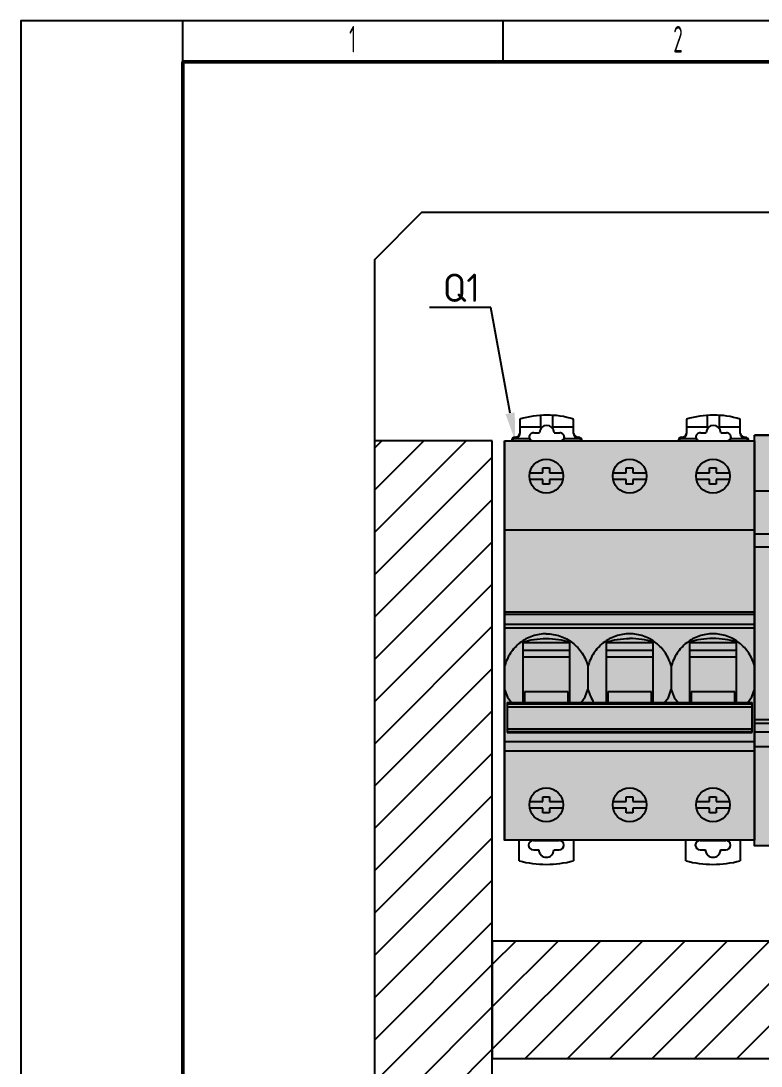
# Model space of a CAD drawing. Extents: x 20 to 1829, y -86 to 701.
# Drawn here: x 1106.2 to 1263.4, y 202.9 to 424.8 of the extents above; entities that cross this region are included whole.
import ezdxf
from ezdxf import colors
from ezdxf.entities.mleader import LeaderData, LeaderLine
from ezdxf.math import Vec2, Vec3

# ---------------------------------------------------------------- set-up
doc = ezdxf.new("R2010")
doc.units = 0
doc.linetypes.add('Caddy_Solid', pattern=[0])
for name, color, linetype in [('100', 7, 'Continuous'), ('HIDDEN', 7, 'Continuous'), ('SYMS', 7, 'Continuous'), ('THICK', 7, 'Continuous')]:
    doc.layers.add(name, color=color, linetype=linetype)
doc.styles.add('Caddy_Vectorfont1p', font='GOST Common.ttf', dxfattribs={"width": 0.9})
doc.styles.get("Standard").update_dxf_attribs({"font": 'GOST Common.ttf'})
pattern_1 = [(45, (-14.827, -493.8804), (-4.490128, 4.490128), [])]

msp = doc.modelspace()

# ---------------------------------------------------------------- hatches: boundary and pattern name
at = {"layer": 'SYMS', "true_color": 0x8fbdb9}
h = msp.add_hatch(dxfattribs=at)
h.set_pattern_fill('ANSI31', color=253, scale=2)
h.set_pattern_definition(pattern_1)
h.paths.add_polyline_path([(1206.35, 335.62), (1181.35, 335.62), (1181.35, 57.09), (1206.35, 57.09)])
h = msp.add_hatch(color=253, dxfattribs=at)
h.dxf.hatch_style = 1
h.paths.add_polyline_path([(1262.07, 335.63), (1208.97, 335.63), (1208.97, 250.83), (1262.07, 250.83)])
h = msp.add_hatch(color=253, dxfattribs=at)
h.dxf.hatch_style = 1
h.paths.add_polyline_path([(1262.07, 249.63), (1306.57, 249.63), (1306.57, 336.83), (1262.07, 336.83)])
h = msp.add_hatch(dxfattribs=at)
h.set_pattern_fill('ANSI31', color=253, scale=2)
h.set_pattern_definition(pattern_1)
h.paths.add_polyline_path([(1206.35, 229.47), (1206.35, 204.47), (1451.24, 204.47), (1451.24, 229.47)])

# ---------------------------------------------------------------- linework, layer by layer
at = {"linetype": 'Caddy_Solid', "lineweight": 25}
for p, q in [((1140.66, 416.2), (1140.66, 424.81)), ((1208.66, 416.2), (1208.66, 424.81))]:
    msp.add_line(p, q, dxfattribs=at)
at = {"color": 7, "linetype": 'Continuous'}
for p, q in [((1212.22, 340.23), (1212.22, 337.16)), ((1216.67, 338.6), (1216.67, 341.05)), ((1219.17, 341.06), (1219.17, 338.6)), ((1223.62, 337.16), (1223.62, 340.24)), ((1247.62, 340.23), (1247.62, 337.16)), ((1252.07, 338.6), (1252.07, 341.05)), ((1254.57, 341.06), (1254.57, 338.6)), ((1259.02, 337.16), (1259.02, 340.24)), ((1212.22, 338.6), (1216.67, 338.6)), ((1219.17, 338.6), (1223.62, 338.6)), ((1247.62, 338.6), (1252.07, 338.6)), ((1254.57, 338.6), (1259.02, 338.6)), ((1208.97, 335.63), (1208.97, 250.83)), ((1208.97, 335.63), (1262.07, 335.63)), ((1211, 336.13), (1214.2, 336.13)), ((1211.22, 336.39), (1211.22, 336.16)), ((1214.17, 336.36), (1214.17, 336.36)), ((1215.17, 337.36), (1216.37, 337.36)), ((1219.47, 337.36), (1220.67, 337.36)), ((1221.64, 336.13), (1224.84, 336.13)), ((1224.62, 336.39), (1224.62, 336.16)), ((1246.4, 336.13), (1249.6, 336.13)), ((1246.62, 336.39), (1246.62, 336.16)), ((1249.57, 336.36), (1249.57, 336.36)), ((1250.57, 337.36), (1251.77, 337.36)), ((1254.87, 337.36), (1256.07, 337.36)), ((1257.04, 336.13), (1260.24, 336.13)), ((1260.02, 336.39), (1260.02, 336.16)), ((1262.07, 250.83), (1262.07, 335.63)), ((1214.29, 328.85), (1217.12, 328.85)), ((1217.12, 328.85), (1217.12, 329.87)), ((1217.12, 329.87), (1218.52, 329.87)), ((1218.52, 329.87), (1218.52, 328.85)), ((1218.52, 328.85), (1221.35, 328.85)), ((1231.99, 328.85), (1234.82, 328.85)), ((1234.82, 328.85), (1234.82, 329.87)), ((1234.82, 329.87), (1236.22, 329.87)), ((1236.22, 329.87), (1236.22, 328.85)), ((1236.22, 328.85), (1239.05, 328.85)), ((1249.69, 328.85), (1252.52, 328.85)), ((1252.52, 328.85), (1252.52, 329.87)), ((1252.52, 329.87), (1253.92, 329.87)), ((1253.92, 329.87), (1253.92, 328.85)), ((1253.92, 328.85), (1256.75, 328.85)), ((1217.12, 327.45), (1214.29, 327.45)), ((1217.12, 326.43), (1217.12, 327.45)), ((1218.52, 326.43), (1217.12, 326.43)), ((1218.52, 327.45), (1218.52, 326.43)), ((1221.35, 327.45), (1218.52, 327.45)), ((1234.82, 327.45), (1231.99, 327.45)), ((1234.82, 326.43), (1234.82, 327.45)), ((1236.22, 326.43), (1234.82, 326.43)), ((1236.22, 327.45), (1236.22, 326.43)), ((1239.05, 327.45), (1236.22, 327.45)), ((1252.52, 327.45), (1249.69, 327.45)), ((1252.52, 326.43), (1252.52, 327.45)), ((1253.92, 326.43), (1252.52, 326.43)), ((1253.92, 327.45), (1253.92, 326.43)), ((1256.75, 327.45), (1253.92, 327.45)), ((1208.97, 316.73), (1262.07, 316.73)), ((1262.07, 299.23), (1208.97, 299.23)), ((1208.97, 298.83), (1262.07, 298.83)), ((1208.97, 296.73), (1262.07, 296.73)), ((1208.97, 295.94), (1262.07, 295.94)), ((1212.82, 292.87), (1212.82, 280.06)), ((1222.82, 292.73), (1212.82, 292.73)), ((1212.82, 291.16), (1222.82, 291.16)), ((1222.82, 280.06), (1222.82, 292.87)), ((1230.52, 292.87), (1230.52, 280.06)), ((1240.52, 292.73), (1230.52, 292.73)), ((1230.52, 291.16), (1240.52, 291.16)), ((1240.52, 280.06), (1240.52, 292.87)), ((1248.22, 292.87), (1248.22, 280.06)), ((1258.22, 292.73), (1248.22, 292.73)), ((1248.22, 291.16), (1258.22, 291.16)), ((1258.22, 280.06), (1258.22, 292.87)), ((1222.82, 289.71), (1212.82, 289.71)), ((1240.52, 289.71), (1230.52, 289.71)), ((1258.22, 289.71), (1248.22, 289.71)), ((1226.67, 287.81), (1226.67, 282.81)), ((1244.37, 287.81), (1244.37, 282.81)), ((1213.17, 282.31), (1213.17, 280.06)), ((1222.47, 282.31), (1213.17, 282.31)), ((1222.47, 280.06), (1222.47, 282.31)), ((1240.17, 282.31), (1230.87, 282.31)), ((1230.87, 282.31), (1230.87, 280.06)), ((1240.17, 280.06), (1240.17, 282.31)), ((1257.87, 282.31), (1248.57, 282.31)), ((1248.57, 282.31), (1248.57, 280.06)), ((1257.87, 280.06), (1257.87, 282.31)), ((1209.52, 280.06), (1209.52, 273.69)), ((1209.52, 280.06), (1261.52, 280.06)), ((1261.52, 279.71), (1209.52, 279.71)), ((1213.17, 280.14), (1212.82, 280.14)), ((1222.82, 280.14), (1222.47, 280.14)), ((1230.87, 280.14), (1230.52, 280.14)), ((1240.52, 280.14), (1240.17, 280.14)), ((1248.57, 280.14), (1248.22, 280.14)), ((1258.22, 280.14), (1257.87, 280.14)), ((1261.52, 273.69), (1261.52, 280.06)), ((1209.52, 279.13), (1261.52, 279.13)), ((1209.52, 274.48), (1261.52, 274.48)), ((1261.52, 273.86), (1209.52, 273.86)), ((1209.52, 273.69), (1261.52, 273.69)), ((1262.07, 271.73), (1208.97, 271.73)), ((1262.07, 269.72), (1208.97, 269.72)), ((1217.12, 260.05), (1218.52, 260.05)), ((1217.12, 259.03), (1217.12, 260.05)), ((1218.52, 260.05), (1218.52, 259.03)), ((1234.82, 260.05), (1236.22, 260.05)), ((1234.82, 259.03), (1234.82, 260.05)), ((1236.22, 260.05), (1236.22, 259.03)), ((1252.52, 260.05), (1253.92, 260.05)), ((1252.52, 259.03), (1252.52, 260.05)), ((1253.92, 260.05), (1253.92, 259.03)), ((1214.29, 259.03), (1217.12, 259.03)), ((1217.12, 257.63), (1214.29, 257.63)), ((1217.12, 256.61), (1217.12, 257.63)), ((1218.52, 259.03), (1221.35, 259.03)), ((1221.35, 257.63), (1218.52, 257.63)), ((1218.52, 257.63), (1218.52, 256.61)), ((1231.99, 259.03), (1234.82, 259.03)), ((1234.82, 257.63), (1231.99, 257.63)), ((1234.82, 256.61), (1234.82, 257.63)), ((1236.22, 259.03), (1239.05, 259.03)), ((1239.05, 257.63), (1236.22, 257.63)), ((1236.22, 257.63), (1236.22, 256.61)), ((1249.69, 259.03), (1252.52, 259.03)), ((1252.52, 257.63), (1249.69, 257.63)), ((1252.52, 256.61), (1252.52, 257.63)), ((1253.92, 259.03), (1256.75, 259.03)), ((1256.75, 257.63), (1253.92, 257.63)), ((1253.92, 257.63), (1253.92, 256.61)), ((1218.52, 256.61), (1217.12, 256.61)), ((1236.22, 256.61), (1234.82, 256.61)), ((1253.92, 256.61), (1252.52, 256.61)), ((1262.07, 250.83), (1208.97, 250.83)), ((1212.07, 246.46), (1212.07, 250.83)), ((1223.57, 250.83), (1223.57, 246.46)), ((1247.47, 246.46), (1247.47, 250.83)), ((1258.97, 250.83), (1258.97, 246.46)), ((1215.07, 250.79), (1220.57, 250.79)), ((1215.07, 248.79), (1216.22, 248.79)), ((1219.42, 248.79), (1220.57, 248.79)), ((1250.47, 250.79), (1255.97, 250.79)), ((1250.47, 248.79), (1251.62, 248.79)), ((1254.82, 248.79), (1255.97, 248.79))]:
    msp.add_line(p, q, dxfattribs=at)
for points in [[(1208.97, 282.81), (1209.57, 281.22), (1210.42, 280.06)], [(1225.22, 280.06), (1226.09, 281.26), (1226.67, 282.81)], [(1242.92, 280.06), (1243.75, 281.16), (1244.37, 282.81)], [(1244.37, 282.81), (1245, 281.16), (1245.82, 280.06)], [(1260.62, 280.06), (1261.49, 281.26), (1262.07, 282.81)]]:
    msp.add_lwpolyline(points, dxfattribs=at)
for centre in [(1217.82, 328.15), (1235.52, 328.15), (1253.22, 328.15), (1217.82, 258.33), (1235.52, 258.33), (1253.22, 258.33)]:
    msp.add_circle(centre, 3.6, dxfattribs=at)
for centre, radius, start, end in [((1217.94, 321.75), 19.35, 72.9337, 107.1978), ((1253.34, 321.75), 19.35, 72.9337, 107.1978), ((1211.22, 335.59), 0.799, 89.9343, 176.8979), ((1211.22, 335.36), 0.799, 90.0378, 158.9272), ((1211.22, 337.39), 0.999, 269.9479, 347.6091), ((1215.18, 336.36), 1.01, 180.038, 193.2685), ((1215.17, 336.59), 0.999, 192.6096, 262.4851), ((1215.17, 336.36), 0.997, 193.3561, 228.0482), ((1220.67, 336.59), 0.999, 277.5157, 347.359), ((1220.67, 336.36), 0.997, 311.9518, 346.6439), ((1220.66, 336.36), 1.01, 346.7323, 359.9639), ((1224.62, 337.39), 0.999, 192.3727, 270.052), ((1224.62, 335.59), 0.799, 3.1021, 90.0657), ((1224.62, 335.36), 0.799, 21.0729, 89.9778), ((1246.62, 335.59), 0.799, 89.9343, 176.8979), ((1246.62, 335.36), 0.799, 90.0378, 158.9272), ((1246.62, 337.39), 0.999, 269.9479, 347.6091), ((1250.58, 336.36), 1.01, 180.038, 193.2685), ((1250.57, 336.59), 0.999, 192.6096, 262.4851), ((1250.57, 336.36), 0.997, 193.3561, 228.0482), ((1256.07, 336.59), 0.999, 277.5157, 347.359), ((1256.07, 336.36), 0.997, 311.9518, 346.6439), ((1256.06, 336.36), 1.01, 346.7323, 359.9639), ((1260.02, 337.39), 0.999, 192.3727, 270.052), ((1260.02, 335.59), 0.799, 3.1021, 90.0657), ((1260.02, 335.36), 0.799, 21.0729, 89.9778), ((1235.68, 285.28), 9.34, 195.3323, 214.0548), ((1215.07, 249.79), 1, 90, 270), ((1217.82, 248.79), 1.6, 180, 0), ((1220.57, 249.79), 1, 270, 90), ((1250.47, 249.79), 1, 90, 270), ((1253.22, 248.79), 1.6, 180, 0), ((1255.97, 249.79), 1, 270, 90), ((1217.82, 267.69), 22, 254.849, 285.151), ((1253.22, 267.69), 22, 254.849, 285.151)]:
    msp.add_arc(centre, radius, start, end, dxfattribs=at)
for centre in [(1217.92, 337.36), (1253.32, 337.36)]:
    msp.add_ellipse(centre, major_axis=(0, 1.55), ratio=0.997493, start_param=-1.570796, end_param=1.570796, dxfattribs=at)
for points, knots in [([(1211.22, 336.16), (1211.35, 336.16), (1211.61, 336.21), (1211.95, 336.44), (1212.17, 336.77), (1212.22, 337.03), (1212.22, 337.16)], [0, 0, 0, 0, 0.250021, 0.499974, 0.749936, 1, 1, 1, 1]), ([(1215.17, 337.36), (1215.04, 337.36), (1214.78, 337.31), (1214.44, 337.09), (1214.22, 336.75), (1214.17, 336.49), (1214.17, 336.36)], [0, 0, 0, 0, 0.250033, 0.499987, 0.74996, 1, 1, 1, 1]), ([(1221.67, 336.36), (1221.67, 336.49), (1221.62, 336.75), (1221.4, 337.09), (1221.06, 337.31), (1220.8, 337.36), (1220.67, 337.36)], [0, 0, 0, 0, 0.250039, 0.500012, 0.749967, 1, 1, 1, 1]), ([(1223.62, 337.16), (1223.62, 337.03), (1223.67, 336.77), (1223.89, 336.44), (1224.23, 336.21), (1224.49, 336.16), (1224.62, 336.16)], [0, 0, 0, 0, 0.250052, 0.500016, 0.749972, 1, 1, 1, 1]), ([(1246.62, 336.16), (1246.75, 336.16), (1247.01, 336.21), (1247.35, 336.44), (1247.57, 336.77), (1247.62, 337.03), (1247.62, 337.16)], [0, 0, 0, 0, 0.250021, 0.499974, 0.749936, 1, 1, 1, 1]), ([(1250.57, 337.36), (1250.44, 337.36), (1250.18, 337.31), (1249.84, 337.09), (1249.62, 336.75), (1249.57, 336.49), (1249.57, 336.36)], [0, 0, 0, 0, 0.250033, 0.499987, 0.74996, 1, 1, 1, 1]), ([(1257.07, 336.36), (1257.07, 336.49), (1257.02, 336.75), (1256.8, 337.09), (1256.46, 337.31), (1256.2, 337.36), (1256.07, 337.36)], [0, 0, 0, 0, 0.250039, 0.500012, 0.749967, 1, 1, 1, 1]), ([(1259.02, 337.16), (1259.02, 337.03), (1259.07, 336.77), (1259.29, 336.44), (1259.63, 336.21), (1259.89, 336.16), (1260.02, 336.16)], [0, 0, 0, 0, 0.250052, 0.500016, 0.749972, 1, 1, 1, 1]), ([(1217.82, 294.65), (1217.32, 294.65), (1216.32, 294.57), (1214.86, 294.19), (1213.48, 293.59), (1212.21, 292.76), (1211.1, 291.74), (1210.17, 290.55), (1209.44, 289.24), (1209.1, 288.29), (1208.97, 287.81)], [0, 0, 0, 0, 0.125045, 0.250107, 0.375146, 0.500181, 0.625201, 0.75018, 0.875134, 1, 1, 1, 1]), ([(1212.82, 292.87), (1213.61, 293.13), (1215.27, 293.52), (1216.96, 293.64), (1217.82, 293.64)], [0, 0, 0, 0, 0.490854, 1, 1, 1, 1]), ([(1217.82, 294.65), (1218.32, 294.65), (1219.32, 294.57), (1220.78, 294.19), (1222.16, 293.59), (1223.43, 292.76), (1224.54, 291.74), (1225.47, 290.55), (1226.2, 289.24), (1226.54, 288.29), (1226.67, 287.81)], [0, 0, 0, 0, 0.125047, 0.250114, 0.375155, 0.500192, 0.625212, 0.750191, 0.875139, 1, 1, 1, 1]), ([(1217.82, 293.64), (1218.68, 293.64), (1220.38, 293.52), (1222.03, 293.13), (1222.82, 292.87)], [0, 0, 0, 0, 0.509146, 1, 1, 1, 1]), ([(1235.52, 294.65), (1235.02, 294.65), (1234.02, 294.57), (1232.56, 294.19), (1231.18, 293.59), (1229.91, 292.76), (1228.8, 291.74), (1227.87, 290.55), (1227.14, 289.24), (1226.8, 288.29), (1226.67, 287.81)], [0, 0, 0, 0, 0.125044, 0.250108, 0.375147, 0.50018, 0.625201, 0.750182, 0.875137, 1, 1, 1, 1]), ([(1230.52, 292.87), (1231.31, 293.13), (1232.97, 293.52), (1234.66, 293.64), (1235.52, 293.64)], [0, 0, 0, 0, 0.490854, 1, 1, 1, 1]), ([(1244.37, 287.81), (1244.24, 288.29), (1243.9, 289.24), (1243.17, 290.55), (1242.24, 291.74), (1241.13, 292.76), (1239.86, 293.59), (1238.48, 294.19), (1237.02, 294.57), (1236.02, 294.65), (1235.52, 294.65)], [0, 0, 0, 0, 0.124855, 0.249803, 0.374788, 0.49981, 0.624847, 0.749877, 0.874946, 1, 1, 1, 1]), ([(1240.52, 292.87), (1239.73, 293.13), (1238.08, 293.52), (1236.38, 293.64), (1235.52, 293.64)], [0, 0, 0, 0, 0.490893, 1, 1, 1, 1]), ([(1253.22, 294.65), (1252.72, 294.65), (1251.72, 294.57), (1250.26, 294.19), (1248.88, 293.59), (1247.61, 292.76), (1246.5, 291.74), (1245.57, 290.55), (1244.84, 289.24), (1244.5, 288.29), (1244.37, 287.81)], [0, 0, 0, 0, 0.125043, 0.250107, 0.375146, 0.50018, 0.625201, 0.750181, 0.875137, 1, 1, 1, 1]), ([(1253.22, 293.64), (1252.36, 293.64), (1250.67, 293.52), (1249.01, 293.13), (1248.22, 292.87)], [0, 0, 0, 0, 0.509107, 1, 1, 1, 1]), ([(1262.07, 287.81), (1261.94, 288.29), (1261.6, 289.24), (1260.87, 290.55), (1259.94, 291.74), (1258.83, 292.76), (1257.56, 293.59), (1256.18, 294.19), (1254.72, 294.57), (1253.72, 294.65), (1253.22, 294.65)], [0, 0, 0, 0, 0.124856, 0.249807, 0.37479, 0.499814, 0.624849, 0.74988, 0.874946, 1, 1, 1, 1]), ([(1258.22, 292.87), (1257.43, 293.13), (1255.78, 293.52), (1254.08, 293.64), (1253.22, 293.64)], [0, 0, 0, 0, 0.490893, 1, 1, 1, 1])]:
    msp.add_open_spline(points, degree=3, knots=knots, dxfattribs=at)
at = {"layer": '100', "linetype": 'Caddy_Solid', "lineweight": 50}
for q in [(1820.66, 416.1), (1140.66, -77.87)]:
    msp.add_line((1140.66, 416.1), q, dxfattribs=at)
at = {"layer": 'HIDDEN'}
for p, q in [((1262.07, 336.83), (1262.07, 336.83)), ((1306.57, 324.93), (1262.07, 324.93)), ((1262.07, 315.83), (1262.07, 315.83)), ((1262.07, 313.03), (1262.07, 313.03)), ((1306.57, 313.03), (1262.07, 313.03)), ((1262.07, 276.42), (1268.07, 276.42)), ((1262.07, 275.63), (1262.07, 275.63)), ((1306.57, 275.63), (1262.07, 275.63)), ((1306.57, 273.73), (1262.07, 273.73)), ((1262.07, 270.63), (1262.07, 270.63)), ((1262.07, 249.63), (1262.07, 249.63))]:
    msp.add_line(p, q, dxfattribs=at)
at = {"layer": 'SYMS'}
for p, q in [((1206.35, 335.62), (1181.35, 335.62)), ((1181.35, 335.62), (1181.35, 57.09)), ((1206.35, 57.09), (1206.35, 335.62)), ((1206.35, 229.47), (1206.35, 204.47)), ((1206.35, 229.47), (1451.24, 229.47)), ((1206.35, 204.47), (1451.24, 204.47))]:
    msp.add_line(p, q, dxfattribs=at)
for points in [[(1106.23, -86.48), (1829.26, -86.48), (1829.26, 424.81), (1106.23, 424.81)], [(1191.35, -42.71), (1466.24, -42.71), (1476.24, -32.71), (1476.24, 374.09), (1466.24, 384.09), (1191.35, 384.09), (1181.35, 374.09), (1181.35, -32.71)], [(1208.97, 335.63), (1262.07, 335.63), (1262.07, 250.83), (1208.97, 250.83)], [(1262.07, 336.83), (1306.57, 336.83), (1306.57, 249.63), (1262.07, 249.63)]]:
    msp.add_lwpolyline(points, close=True, dxfattribs=at)
at = {"layer": 'THICK'}
for p, q in [((1262.07, 315.83), (1262.07, 336.83)), ((1306.57, 336.83), (1262.07, 336.83)), ((1262.07, 270.63), (1262.07, 315.83)), ((1306.57, 315.83), (1262.07, 315.83)), ((1262.07, 249.63), (1262.07, 270.63)), ((1306.57, 270.63), (1262.07, 270.63)), ((1306.57, 249.63), (1262.07, 249.63))]:
    msp.add_line(p, q, dxfattribs=at)

# ---------------------------------------------------------------- texts
at = {"lineweight": 60, "style": 'Caddy_Vectorfont1p', "width": 0.54}
for s, p in [('1', (1175.95, 418.1)), ('2', (1244.81, 418.1))]:
    msp.add_text(s, height=5.64, dxfattribs=at).set_placement(p)

# ---------------------------------------------------------------- leaders
at = {"layer": 'SYMS'}
ml = msp.add_multileader_mtext('Standard', dxfattribs=at)
ml.set_content('Q1', color=256)
ml.set_leader_properties()
ml.build(insert=Vec2(0, 0))
ml.multileader.update_dxf_attribs({"text_right_attachment_type": 6, "dogleg_length": 0.36, "arrow_head_size": 6})
ctx = ml.context
ctx.base_point, ctx.char_height, ctx.arrow_head_size, ctx.plane_origin = Vec3(1195.11, 368.14), 6, 6, Vec3(1211.22, 335.59)
ctx.right_attachment, ctx.text_align_type = 6, 2
notes = []
notes.append((ctx, [(0, (1, 1, 0), (1206.07, 363.94), (-1, 0), 0.36, [(0, [(1211.22, 335.59)], 0, [])])]))
ctx.mtext.insert, ctx.mtext.alignment, ctx.mtext.flow_direction = Vec3(1203.71, 371.14), 3, 5
for ctx, leaders in notes:
    for number, flags, end, landing, length, lines in leaders:
        leader = LeaderData()
        leader.index, (leader.has_last_leader_line, leader.has_dogleg_vector, leader.attachment_direction) = number, flags
        leader.last_leader_point, leader.dogleg_vector, leader.dogleg_length = Vec3(end), Vec3(landing), length
        for number, points, colour, breaks in lines:
            line = LeaderLine()
            line.index, line.vertices, line.color, line.breaks = number, Vec3.list(points), colors.encode_raw_color(colour), breaks
            leader.lines.append(line)
        ctx.leaders.append(leader)

doc.saveas('drawing.dxf')
